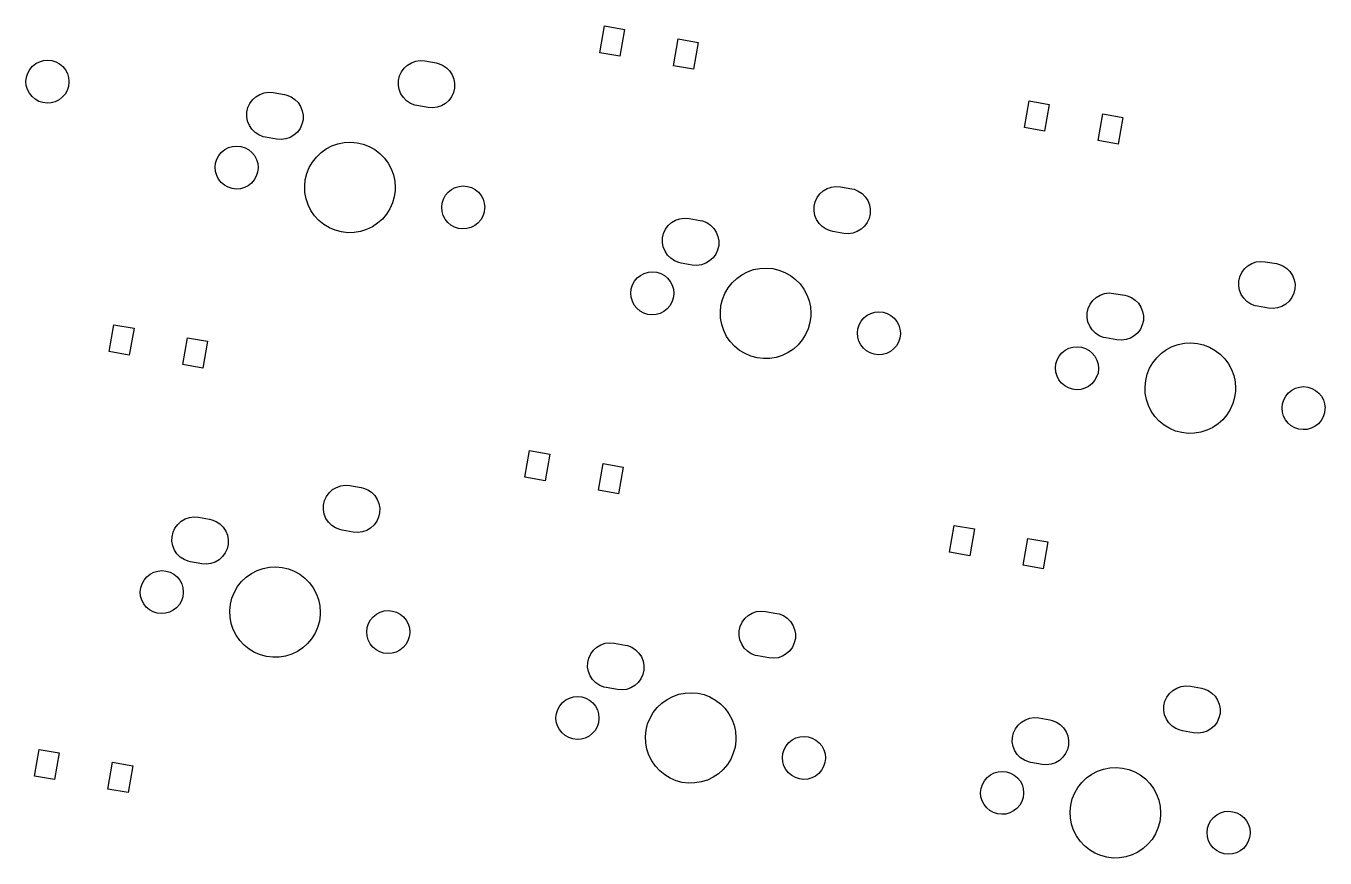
# Model space of a CAD drawing. Extents: x -73 to 324, y -180 to -25.
# Drawn here: x 84.2 to 141.6, y -139.7 to -102.9 of the extents above; entities that cross this region are included whole.
import ezdxf

# ---------------------------------------------------------------- set-up
doc = ezdxf.new("R2010")
doc.units = 0
doc.layers.add('BLACK', color=7, linetype='CONTINUOUS')

msp = doc.modelspace()

# ---------------------------------------------------------------- linework, layer by layer
at = {"layer": 'BLACK', "linetype": 'CONTINUOUS'}
for p, q in [((109.54, -104.093), (109.748, -102.911)), ((109.748, -102.911), (110.634, -103.067)), ((110.634, -103.067), (110.426, -104.249)), ((112.79, -104.666), (112.998, -103.484)), ((112.998, -103.484), (113.884, -103.64)), ((113.884, -103.64), (113.676, -104.822)), ((84.7831, -104.49), (84.961, -104.438)), ((84.961, -104.438), (85.1456, -104.421)), ((85.1456, -104.421), (85.33, -104.44)), ((85.33, -104.44), (85.5071, -104.495)), ((101.409, -104.469), (101.609, -104.443)), ((101.609, -104.443), (101.811, -104.458)), ((110.426, -104.249), (109.54, -104.093)), ((84.2097, -105.173), (84.2658, -104.997)), ((84.2658, -104.997), (84.3551, -104.834)), ((84.3551, -104.834), (84.4743, -104.692)), ((84.4743, -104.692), (84.6188, -104.576)), ((84.6188, -104.576), (84.7831, -104.49)), ((85.5071, -104.495), (85.6702, -104.583)), ((85.6702, -104.583), (85.8131, -104.701)), ((85.8131, -104.701), (85.9303, -104.845)), ((85.9303, -104.845), (86.0173, -105.009)), ((86.0173, -105.009), (86.0709, -105.186)), ((100.69, -105.121), (100.775, -104.937)), ((100.775, -104.937), (100.894, -104.774)), ((100.894, -104.774), (101.044, -104.638)), ((101.044, -104.638), (101.218, -104.535)), ((101.218, -104.535), (101.409, -104.469)), ((101.811, -104.458), (102.303, -104.545)), ((102.303, -104.545), (102.405, -104.568)), ((102.405, -104.568), (102.593, -104.643)), ((102.593, -104.643), (102.762, -104.755)), ((102.762, -104.755), (102.904, -104.898)), ((102.904, -104.898), (103.016, -105.066)), ((113.676, -104.822), (112.79, -104.666)), ((84.1891, -105.358), (84.2097, -105.173)), ((84.2046, -105.542), (84.1891, -105.358)), ((84.2557, -105.721), (84.2046, -105.542)), ((86.0654, -105.581), (86.0069, -105.757)), ((86.0886, -105.397), (86.0654, -105.581)), ((86.0709, -105.186), (86.089, -105.371)), ((86.089, -105.371), (86.0886, -105.397)), ((100.64, -105.52), (100.645, -105.317)), ((100.676, -105.718), (100.64, -105.52)), ((100.645, -105.317), (100.69, -105.121)), ((103.016, -105.066), (103.091, -105.254)), ((103.091, -105.254), (103.127, -105.453)), ((103.127, -105.453), (103.122, -105.655)), ((84.3404, -105.885), (84.2557, -105.721)), ((84.4556, -106.031), (84.3404, -105.885)), ((84.5968, -106.151), (84.4556, -106.031)), ((84.7587, -106.241), (84.5968, -106.151)), ((85.7941, -106.059), (85.648, -106.173)), ((85.9153, -105.918), (85.7941, -106.059)), ((86.0069, -105.757), (85.9153, -105.918)), ((94.1994, -106.172), (94.3491, -106.037)), ((94.3491, -106.037), (94.5231, -105.934)), ((94.5231, -105.934), (94.7142, -105.868)), ((94.7142, -105.868), (94.9146, -105.842)), ((94.9146, -105.842), (95.1162, -105.857)), ((95.1162, -105.857), (95.6086, -105.944)), ((95.6086, -105.944), (95.7106, -105.967)), ((95.7106, -105.967), (95.8982, -106.042)), ((95.8982, -106.042), (96.067, -106.153)), ((96.067, -106.153), (96.2099, -106.296)), ((100.751, -105.906), (100.676, -105.718)), ((100.862, -106.075), (100.751, -105.906)), ((101.005, -106.218), (100.862, -106.075)), ((102.992, -106.036), (102.873, -106.199)), ((103.076, -105.852), (102.992, -106.036)), ((103.122, -105.655), (103.076, -105.852)), ((84.935, -106.299), (84.7587, -106.241)), ((85.1191, -106.321), (84.935, -106.299)), ((85.304, -106.306), (85.1191, -106.321)), ((85.4825, -106.257), (85.304, -106.306)), ((85.648, -106.173), (85.4825, -106.257)), ((93.9455, -106.918), (93.9504, -106.716)), ((93.9504, -106.716), (93.9959, -106.519)), ((93.9959, -106.519), (94.08, -106.336)), ((94.08, -106.336), (94.1994, -106.172)), ((96.2099, -106.296), (96.3211, -106.465)), ((96.3211, -106.465), (96.3962, -106.653)), ((96.3962, -106.653), (96.432, -106.852)), ((101.174, -106.329), (101.005, -106.218)), ((101.361, -106.404), (101.174, -106.329)), ((101.463, -106.428), (101.361, -106.404)), ((101.956, -106.514), (101.463, -106.428)), ((102.157, -106.529), (101.956, -106.514)), ((102.358, -106.503), (102.157, -106.529)), ((102.549, -106.437), (102.358, -106.503)), ((102.723, -106.335), (102.549, -106.437)), ((102.873, -106.199), (102.723, -106.335)), ((128.3, -107.401), (128.509, -106.219)), ((128.509, -106.219), (129.395, -106.375)), ((129.395, -106.375), (129.187, -107.557)), ((93.9813, -107.117), (93.9455, -106.918)), ((94.0563, -107.305), (93.9813, -107.117)), ((94.1676, -107.474), (94.0563, -107.305)), ((96.3816, -107.251), (96.2975, -107.434)), ((96.4271, -107.054), (96.3816, -107.251)), ((96.432, -106.852), (96.4271, -107.054)), ((131.55, -107.974), (131.758, -106.792)), ((131.758, -106.792), (132.645, -106.948)), ((132.645, -106.948), (132.436, -108.13)), ((94.3105, -107.616), (94.1676, -107.474)), ((94.4792, -107.728), (94.3105, -107.616)), ((94.6669, -107.803), (94.4792, -107.728)), ((94.7689, -107.826), (94.6669, -107.803)), ((95.2613, -107.913), (94.7689, -107.826)), ((95.8544, -107.836), (95.6633, -107.902)), ((96.0284, -107.733), (95.8544, -107.836)), ((96.1781, -107.597), (96.0284, -107.733)), ((96.2975, -107.434), (96.1781, -107.597)), ((129.187, -107.557), (128.3, -107.401)), ((92.8323, -108.487), (92.9768, -108.371)), ((92.9768, -108.371), (93.1411, -108.285)), ((93.1411, -108.285), (93.319, -108.233)), ((93.319, -108.233), (93.5036, -108.216)), ((93.5036, -108.216), (93.688, -108.235)), ((93.688, -108.235), (93.8651, -108.29)), ((93.8651, -108.29), (94.0282, -108.378)), ((94.0282, -108.378), (94.1711, -108.496)), ((95.4629, -107.928), (95.2613, -107.913)), ((95.6633, -107.902), (95.4629, -107.928)), ((97.2249, -108.507), (97.4548, -108.343)), ((97.4548, -108.343), (97.7055, -108.212)), ((97.7055, -108.212), (97.972, -108.119)), ((97.972, -108.119), (98.2491, -108.064)), ((98.2491, -108.064), (98.5312, -108.048)), ((98.5312, -108.048), (98.8127, -108.073)), ((98.8127, -108.073), (99.0879, -108.136)), ((99.0879, -108.136), (99.3513, -108.238)), ((99.3513, -108.238), (99.5978, -108.376)), ((99.5978, -108.376), (99.8224, -108.548)), ((132.436, -108.13), (131.55, -107.974)), ((92.5471, -109.153), (92.5677, -108.968)), ((92.5677, -108.968), (92.6238, -108.792)), ((92.6238, -108.792), (92.7131, -108.629)), ((92.7131, -108.629), (92.8323, -108.487)), ((94.1711, -108.496), (94.2882, -108.64)), ((94.2882, -108.64), (94.3753, -108.804)), ((94.3753, -108.804), (94.4289, -108.981)), ((94.4289, -108.981), (94.447, -109.166)), ((96.7037, -109.168), (96.8456, -108.924)), ((96.8456, -108.924), (97.0205, -108.702)), ((97.0205, -108.702), (97.2249, -108.507)), ((99.8224, -108.548), (100.021, -108.749)), ((100.021, -108.749), (100.188, -108.976)), ((100.188, -108.976), (100.323, -109.225)), ((92.5626, -109.337), (92.5471, -109.153)), ((92.6137, -109.516), (92.5626, -109.337)), ((92.6984, -109.68), (92.6137, -109.516)), ((94.3648, -109.552), (94.2733, -109.713)), ((94.4234, -109.376), (94.3648, -109.552)), ((94.4466, -109.192), (94.4234, -109.376)), ((94.447, -109.166), (94.4466, -109.192)), ((96.5296, -109.704), (96.5977, -109.43)), ((96.5977, -109.43), (96.7037, -109.168)), ((100.323, -109.225), (100.42, -109.49)), ((100.42, -109.49), (100.48, -109.766)), ((92.8136, -109.826), (92.6984, -109.68)), ((92.9548, -109.946), (92.8136, -109.826)), ((93.1166, -110.036), (92.9548, -109.946)), ((93.293, -110.094), (93.1166, -110.036)), ((93.4771, -110.116), (93.293, -110.094)), ((93.6619, -110.101), (93.4771, -110.116)), ((93.8405, -110.052), (93.6619, -110.101)), ((94.006, -109.968), (93.8405, -110.052)), ((94.1521, -109.854), (94.006, -109.968)), ((94.2733, -109.713), (94.1521, -109.854)), ((96.5008, -109.985), (96.5296, -109.704)), ((96.5119, -110.267), (96.5008, -109.985)), ((100.496, -110.174), (100.458, -110.454)), ((100.48, -109.766), (100.5, -110.048)), ((100.5, -110.048), (100.496, -110.174)), ((102.838, -110.251), (102.982, -110.135)), ((102.982, -110.135), (103.147, -110.049)), ((103.147, -110.049), (103.325, -109.997)), ((103.325, -109.997), (103.509, -109.98)), ((103.509, -109.98), (103.694, -109.999)), ((103.694, -109.999), (103.871, -110.054)), ((103.871, -110.054), (104.034, -110.143)), ((104.034, -110.143), (104.177, -110.261)), ((119.407, -110.197), (119.581, -110.094)), ((119.581, -110.094), (119.772, -110.028)), ((119.772, -110.028), (119.973, -110.002)), ((119.973, -110.002), (120.174, -110.017)), ((120.174, -110.017), (120.667, -110.104)), ((120.667, -110.104), (120.769, -110.128)), ((120.769, -110.128), (120.956, -110.203)), ((96.5626, -110.545), (96.5119, -110.267)), ((96.652, -110.813), (96.5626, -110.545)), ((100.382, -110.725), (100.267, -110.984)), ((100.458, -110.454), (100.382, -110.725)), ((102.553, -110.917), (102.573, -110.733)), ((102.573, -110.733), (102.629, -110.556)), ((102.629, -110.556), (102.719, -110.393)), ((102.719, -110.393), (102.838, -110.251)), ((104.177, -110.261), (104.294, -110.404)), ((104.294, -110.404), (104.381, -110.568)), ((104.381, -110.568), (104.435, -110.746)), ((104.435, -110.746), (104.453, -110.93)), ((119.009, -110.877), (119.054, -110.68)), ((119.054, -110.68), (119.138, -110.496)), ((119.138, -110.496), (119.258, -110.333)), ((119.258, -110.333), (119.407, -110.197)), ((120.956, -110.203), (121.125, -110.314)), ((121.125, -110.314), (121.268, -110.457)), ((121.268, -110.457), (121.379, -110.626)), ((121.379, -110.626), (121.454, -110.813)), ((96.7783, -111.066), (96.652, -110.813)), ((96.9389, -111.298), (96.7783, -111.066)), ((97.1307, -111.506), (96.9389, -111.298)), ((100.118, -111.224), (99.936, -111.44)), ((100.267, -110.984), (100.118, -111.224)), ((102.568, -111.102), (102.553, -110.917)), ((102.619, -111.28), (102.568, -111.102)), ((102.704, -111.445), (102.619, -111.28)), ((104.37, -111.316), (104.279, -111.478)), ((104.429, -111.141), (104.37, -111.316)), ((104.452, -110.957), (104.429, -111.141)), ((104.453, -110.93), (104.452, -110.957)), ((119.004, -111.079), (119.009, -110.877)), ((119.039, -111.278), (119.004, -111.079)), ((119.115, -111.465), (119.039, -111.278)), ((121.485, -111.214), (121.44, -111.411)), ((121.454, -110.813), (121.49, -111.012)), ((121.49, -111.012), (121.485, -111.214)), ((97.3498, -111.684), (97.1307, -111.506)), ((97.5918, -111.83), (97.3498, -111.684)), ((97.852, -111.94), (97.5918, -111.83)), ((99.4907, -111.785), (99.236, -111.908)), ((99.7256, -111.628), (99.4907, -111.785)), ((99.936, -111.44), (99.7256, -111.628)), ((102.819, -111.59), (102.704, -111.445)), ((102.96, -111.71), (102.819, -111.59)), ((103.122, -111.801), (102.96, -111.71)), ((103.299, -111.858), (103.122, -111.801)), ((103.483, -111.88), (103.299, -111.858)), ((103.668, -111.866), (103.483, -111.88)), ((103.846, -111.816), (103.668, -111.866)), ((104.012, -111.732), (103.846, -111.816)), ((104.158, -111.618), (104.012, -111.732)), ((104.279, -111.478), (104.158, -111.618)), ((112.36, -112.079), (112.444, -111.895)), ((112.444, -111.895), (112.563, -111.732)), ((112.563, -111.732), (112.713, -111.596)), ((112.713, -111.596), (112.887, -111.493)), ((112.887, -111.493), (113.078, -111.427)), ((113.078, -111.427), (113.278, -111.401)), ((113.278, -111.401), (113.48, -111.416)), ((113.48, -111.416), (113.972, -111.503)), ((113.972, -111.503), (114.074, -111.526)), ((114.074, -111.526), (114.262, -111.601)), ((114.262, -111.601), (114.431, -111.713)), ((114.431, -111.713), (114.574, -111.856)), ((114.574, -111.856), (114.685, -112.024)), ((119.226, -111.634), (119.115, -111.465)), ((119.369, -111.777), (119.226, -111.634)), ((119.537, -111.888), (119.369, -111.777)), ((119.725, -111.963), (119.537, -111.888)), ((121.087, -111.894), (120.913, -111.997)), ((121.236, -111.758), (121.087, -111.894)), ((121.356, -111.595), (121.236, -111.758)), ((121.44, -111.411), (121.356, -111.595)), ((98.125, -112.013), (97.852, -111.94)), ((98.4056, -112.046), (98.125, -112.013)), ((98.688, -112.039), (98.4056, -112.046)), ((98.9667, -111.993), (98.688, -112.039)), ((99.236, -111.908), (98.9667, -111.993)), ((112.309, -112.478), (112.314, -112.275)), ((112.345, -112.676), (112.309, -112.478)), ((112.314, -112.275), (112.36, -112.079)), ((114.685, -112.024), (114.76, -112.212)), ((114.76, -112.212), (114.796, -112.411)), ((114.796, -112.411), (114.791, -112.613)), ((119.827, -111.987), (119.725, -111.963)), ((120.32, -112.074), (119.827, -111.987)), ((120.521, -112.088), (120.32, -112.074)), ((120.722, -112.062), (120.521, -112.088)), ((120.913, -111.997), (120.722, -112.062)), ((112.42, -112.864), (112.345, -112.676)), ((112.531, -113.033), (112.42, -112.864)), ((112.674, -113.176), (112.531, -113.033)), ((114.661, -112.994), (114.542, -113.157)), ((114.745, -112.81), (114.661, -112.994)), ((114.791, -112.613), (114.745, -112.81)), ((112.843, -113.287), (112.674, -113.176)), ((113.031, -113.362), (112.843, -113.287)), ((113.133, -113.386), (113.031, -113.362)), ((113.625, -113.472), (113.133, -113.386)), ((113.826, -113.487), (113.625, -113.472)), ((114.027, -113.461), (113.826, -113.487)), ((114.218, -113.395), (114.027, -113.461)), ((114.392, -113.293), (114.218, -113.395)), ((114.542, -113.157), (114.392, -113.293)), ((116.336, -113.678), (116.613, -113.623)), ((116.613, -113.623), (116.895, -113.607)), ((116.895, -113.607), (117.176, -113.632)), ((138.018, -113.641), (138.168, -113.505)), ((138.168, -113.505), (138.342, -113.402)), ((138.342, -113.402), (138.533, -113.336)), ((138.533, -113.336), (138.733, -113.31)), ((138.733, -113.31), (138.935, -113.325)), ((138.935, -113.325), (139.427, -113.412)), ((139.427, -113.412), (139.529, -113.436)), ((139.529, -113.436), (139.717, -113.511)), ((139.717, -113.511), (139.886, -113.622)), ((139.886, -113.622), (140.029, -113.765)), ((110.987, -114.351), (111.077, -114.188)), ((111.077, -114.188), (111.196, -114.046)), ((111.196, -114.046), (111.34, -113.93)), ((111.34, -113.93), (111.505, -113.844)), ((111.505, -113.844), (111.683, -113.792)), ((111.683, -113.792), (111.867, -113.775)), ((111.867, -113.775), (112.052, -113.795)), ((112.052, -113.795), (112.229, -113.849)), ((112.229, -113.849), (112.392, -113.938)), ((112.392, -113.938), (112.535, -114.056)), ((112.535, -114.056), (112.652, -114.199)), ((112.652, -114.199), (112.739, -114.363)), ((115.384, -114.261), (115.589, -114.066)), ((115.589, -114.066), (115.818, -113.902)), ((115.818, -113.902), (116.069, -113.772)), ((116.069, -113.772), (116.336, -113.678)), ((117.176, -113.632), (117.451, -113.696)), ((117.451, -113.696), (117.715, -113.798)), ((117.715, -113.798), (117.961, -113.936)), ((117.961, -113.936), (118.186, -114.107)), ((118.186, -114.107), (118.384, -114.308)), ((137.764, -114.387), (137.769, -114.185)), ((137.769, -114.185), (137.815, -113.988)), ((137.815, -113.988), (137.899, -113.804)), ((137.899, -113.804), (138.018, -113.641)), ((140.029, -113.765), (140.14, -113.934)), ((140.14, -113.934), (140.215, -114.121)), ((140.215, -114.121), (140.251, -114.32)), ((110.911, -114.712), (110.931, -114.528)), ((110.926, -114.897), (110.911, -114.712)), ((110.931, -114.528), (110.987, -114.351)), ((112.739, -114.363), (112.793, -114.541)), ((112.81, -114.752), (112.787, -114.936)), ((112.793, -114.541), (112.811, -114.725)), ((112.811, -114.725), (112.81, -114.752)), ((114.961, -114.989), (115.067, -114.727)), ((115.067, -114.727), (115.209, -114.483)), ((115.209, -114.483), (115.384, -114.261)), ((118.384, -114.308), (118.552, -114.536)), ((118.552, -114.536), (118.686, -114.784)), ((131.647, -114.801), (131.838, -114.735)), ((131.838, -114.735), (132.039, -114.709)), ((132.039, -114.709), (132.24, -114.724)), ((132.24, -114.724), (132.733, -114.811)), ((137.8, -114.586), (137.764, -114.387)), ((137.875, -114.773), (137.8, -114.586)), ((137.986, -114.942), (137.875, -114.773)), ((140.2, -114.719), (140.116, -114.903)), ((140.246, -114.522), (140.2, -114.719)), ((140.251, -114.32), (140.246, -114.522)), ((110.977, -115.075), (110.926, -114.897)), ((111.062, -115.24), (110.977, -115.075)), ((111.177, -115.385), (111.062, -115.24)), ((112.637, -115.273), (112.516, -115.413)), ((112.728, -115.111), (112.637, -115.273)), ((112.787, -114.936), (112.728, -115.111)), ((114.864, -115.544), (114.893, -115.263)), ((114.893, -115.263), (114.961, -114.989)), ((118.686, -114.784), (118.784, -115.049)), ((118.784, -115.049), (118.843, -115.325)), ((118.843, -115.325), (118.863, -115.607)), ((131.12, -115.387), (131.204, -115.203)), ((131.204, -115.203), (131.324, -115.04)), ((131.324, -115.04), (131.473, -114.904)), ((131.473, -114.904), (131.647, -114.801)), ((132.733, -114.811), (132.835, -114.834)), ((132.835, -114.834), (133.022, -114.909)), ((133.022, -114.909), (133.191, -115.021)), ((133.191, -115.021), (133.334, -115.164)), ((133.334, -115.164), (133.445, -115.332)), ((133.445, -115.332), (133.52, -115.52)), ((138.129, -115.085), (137.986, -114.942)), ((138.298, -115.196), (138.129, -115.085)), ((138.486, -115.271), (138.298, -115.196)), ((138.588, -115.295), (138.486, -115.271)), ((139.08, -115.382), (138.588, -115.295)), ((139.673, -115.305), (139.482, -115.37)), ((139.847, -115.202), (139.673, -115.305)), ((139.997, -115.066), (139.847, -115.202)), ((140.116, -114.903), (139.997, -115.066)), ((111.318, -115.505), (111.177, -115.385)), ((111.48, -115.596), (111.318, -115.505)), ((111.657, -115.653), (111.48, -115.596)), ((111.841, -115.675), (111.657, -115.653)), ((112.026, -115.661), (111.841, -115.675)), ((112.204, -115.611), (112.026, -115.661)), ((112.37, -115.527), (112.204, -115.611)), ((112.516, -115.413), (112.37, -115.527)), ((114.875, -115.827), (114.864, -115.544)), ((114.926, -116.105), (114.875, -115.827)), ((118.859, -115.733), (118.822, -116.013)), ((118.863, -115.607), (118.859, -115.733)), ((121.082, -115.953), (121.202, -115.811)), ((121.202, -115.811), (121.346, -115.694)), ((121.346, -115.694), (121.51, -115.609)), ((121.51, -115.609), (121.688, -115.556)), ((121.688, -115.556), (121.873, -115.539)), ((121.873, -115.539), (122.057, -115.559)), ((122.057, -115.559), (122.234, -115.614)), ((122.234, -115.614), (122.397, -115.702)), ((122.397, -115.702), (122.54, -115.82)), ((122.54, -115.82), (122.658, -115.964)), ((131.07, -115.786), (131.075, -115.583)), ((131.105, -115.984), (131.07, -115.786)), ((131.075, -115.583), (131.12, -115.387)), ((133.551, -115.921), (133.506, -116.118)), ((133.52, -115.52), (133.556, -115.719)), ((133.556, -115.719), (133.551, -115.921)), ((139.282, -115.396), (139.08, -115.382)), ((139.482, -115.37), (139.282, -115.396)), ((87.868, -117.294), (88.0764, -116.112)), ((88.0764, -116.112), (88.9627, -116.268)), ((88.9627, -116.268), (88.7544, -117.45)), ((115.016, -116.373), (114.926, -116.105)), ((115.142, -116.625), (115.016, -116.373)), ((118.745, -116.285), (118.631, -116.543)), ((118.822, -116.013), (118.745, -116.285)), ((120.916, -116.476), (120.937, -116.292)), ((120.932, -116.661), (120.916, -116.476)), ((120.937, -116.292), (120.993, -116.115)), ((120.993, -116.115), (121.082, -115.953)), ((122.658, -115.964), (122.745, -116.127)), ((122.745, -116.127), (122.798, -116.305)), ((122.798, -116.305), (122.816, -116.489)), ((122.816, -116.489), (122.816, -116.516)), ((131.181, -116.172), (131.105, -115.984)), ((131.292, -116.341), (131.181, -116.172)), ((131.435, -116.484), (131.292, -116.341)), ((131.603, -116.595), (131.435, -116.484)), ((133.302, -116.465), (133.153, -116.601)), ((133.422, -116.302), (133.302, -116.465)), ((133.506, -116.118), (133.422, -116.302)), ((91.1179, -117.867), (91.3263, -116.685)), ((91.3263, -116.685), (92.2126, -116.841)), ((92.2126, -116.841), (92.0042, -118.023)), ((115.303, -116.858), (115.142, -116.625)), ((115.494, -117.065), (115.303, -116.858)), ((115.713, -117.244), (115.494, -117.065)), ((118.3, -116.999), (118.089, -117.188)), ((118.481, -116.783), (118.3, -116.999)), ((118.631, -116.543), (118.481, -116.783)), ((120.983, -116.839), (120.932, -116.661)), ((121.068, -117.004), (120.983, -116.839)), ((121.183, -117.149), (121.068, -117.004)), ((122.643, -117.037), (122.521, -117.177)), ((122.734, -116.876), (122.643, -117.037)), ((122.793, -116.7), (122.734, -116.876)), ((122.816, -116.516), (122.793, -116.7)), ((131.791, -116.67), (131.603, -116.595)), ((131.893, -116.694), (131.791, -116.67)), ((132.386, -116.78), (131.893, -116.694)), ((132.587, -116.795), (132.386, -116.78)), ((132.788, -116.769), (132.587, -116.795)), ((132.979, -116.703), (132.788, -116.769)), ((133.153, -116.601), (132.979, -116.703)), ((134.83, -117.08), (135.096, -116.986)), ((135.096, -116.986), (135.373, -116.931)), ((135.373, -116.931), (135.655, -116.915)), ((135.655, -116.915), (135.937, -116.94)), ((135.937, -116.94), (136.212, -117.004)), ((136.212, -117.004), (136.476, -117.106)), ((88.7544, -117.45), (87.868, -117.294)), ((115.955, -117.389), (115.713, -117.244)), ((116.216, -117.499), (115.955, -117.389)), ((116.489, -117.572), (116.216, -117.499)), ((116.769, -117.605), (116.489, -117.572)), ((117.052, -117.598), (116.769, -117.605)), ((117.33, -117.552), (117.052, -117.598)), ((117.6, -117.467), (117.33, -117.552)), ((117.854, -117.344), (117.6, -117.467)), ((118.089, -117.188), (117.854, -117.344)), ((121.324, -117.269), (121.183, -117.149)), ((121.486, -117.36), (121.324, -117.269)), ((121.662, -117.417), (121.486, -117.36)), ((121.846, -117.439), (121.662, -117.417)), ((122.031, -117.425), (121.846, -117.439)), ((122.21, -117.375), (122.031, -117.425)), ((122.375, -117.291), (122.21, -117.375)), ((122.521, -117.177), (122.375, -117.291)), ((129.748, -117.659), (129.837, -117.496)), ((129.837, -117.496), (129.957, -117.354)), ((129.957, -117.354), (130.101, -117.238)), ((130.101, -117.238), (130.265, -117.152)), ((130.265, -117.152), (130.443, -117.1)), ((130.443, -117.1), (130.628, -117.083)), ((130.628, -117.083), (130.812, -117.102)), ((130.812, -117.102), (130.989, -117.157)), ((130.989, -117.157), (131.152, -117.246)), ((131.152, -117.246), (131.295, -117.364)), ((131.295, -117.364), (131.412, -117.507)), ((131.412, -117.507), (131.5, -117.671)), ((133.97, -117.791), (134.145, -117.569)), ((134.145, -117.569), (134.349, -117.374)), ((134.349, -117.374), (134.579, -117.21)), ((134.579, -117.21), (134.83, -117.08)), ((136.476, -117.106), (136.722, -117.244)), ((136.722, -117.244), (136.947, -117.415)), ((136.947, -117.415), (137.145, -117.616)), ((137.145, -117.616), (137.313, -117.844)), ((92.0042, -118.023), (91.1179, -117.867)), ((129.671, -118.02), (129.692, -117.836)), ((129.687, -118.205), (129.671, -118.02)), ((129.738, -118.383), (129.687, -118.205)), ((129.692, -117.836), (129.748, -117.659)), ((131.5, -117.671), (131.553, -117.849)), ((131.571, -118.06), (131.548, -118.244)), ((131.553, -117.849), (131.571, -118.033)), ((131.571, -118.033), (131.571, -118.06)), ((133.722, -118.297), (133.828, -118.035)), ((133.828, -118.035), (133.97, -117.791)), ((137.313, -117.844), (137.447, -118.092)), ((137.447, -118.092), (137.545, -118.357)), ((129.823, -118.548), (129.738, -118.383)), ((129.938, -118.693), (129.823, -118.548)), ((130.079, -118.813), (129.938, -118.693)), ((131.276, -118.721), (131.13, -118.835)), ((131.397, -118.581), (131.276, -118.721)), ((131.489, -118.419), (131.397, -118.581)), ((131.548, -118.244), (131.489, -118.419)), ((133.625, -118.852), (133.654, -118.571)), ((133.654, -118.571), (133.722, -118.297)), ((137.545, -118.357), (137.604, -118.633)), ((137.604, -118.633), (137.624, -118.915)), ((130.241, -118.904), (130.079, -118.813)), ((130.417, -118.961), (130.241, -118.904)), ((130.601, -118.983), (130.417, -118.961)), ((130.786, -118.969), (130.601, -118.983)), ((130.965, -118.919), (130.786, -118.969)), ((131.13, -118.835), (130.965, -118.919)), ((133.636, -119.135), (133.625, -118.852)), ((133.687, -119.413), (133.636, -119.135)), ((137.582, -119.321), (137.506, -119.593)), ((137.62, -119.041), (137.582, -119.321)), ((137.624, -118.915), (137.62, -119.041)), ((139.754, -119.423), (139.843, -119.261)), ((139.843, -119.261), (139.962, -119.119)), ((139.962, -119.119), (140.107, -119.002)), ((140.107, -119.002), (140.271, -118.917)), ((140.271, -118.917), (140.449, -118.864)), ((140.449, -118.864), (140.633, -118.847)), ((140.633, -118.847), (140.818, -118.867)), ((140.818, -118.867), (140.995, -118.922)), ((140.995, -118.922), (141.158, -119.01)), ((141.158, -119.01), (141.301, -119.128)), ((141.301, -119.128), (141.418, -119.272)), ((141.418, -119.272), (141.505, -119.435)), ((133.776, -119.681), (133.687, -119.413)), ((133.903, -119.933), (133.776, -119.681)), ((134.063, -120.166), (133.903, -119.933)), ((137.392, -119.851), (137.242, -120.091)), ((137.506, -119.593), (137.392, -119.851)), ((139.677, -119.784), (139.698, -119.6)), ((139.692, -119.969), (139.677, -119.784)), ((139.698, -119.6), (139.754, -119.423)), ((141.505, -119.435), (141.559, -119.613)), ((141.576, -119.824), (141.553, -120.008)), ((141.559, -119.613), (141.577, -119.797)), ((141.577, -119.797), (141.576, -119.824)), ((134.255, -120.373), (134.063, -120.166)), ((134.474, -120.552), (134.255, -120.373)), ((136.85, -120.496), (136.615, -120.652)), ((137.06, -120.307), (136.85, -120.496)), ((137.242, -120.091), (137.06, -120.307)), ((139.744, -120.147), (139.692, -119.969)), ((139.828, -120.312), (139.744, -120.147)), ((139.943, -120.457), (139.828, -120.312)), ((140.085, -120.577), (139.943, -120.457)), ((141.282, -120.485), (141.136, -120.599)), ((141.403, -120.345), (141.282, -120.485)), ((141.495, -120.184), (141.403, -120.345)), ((141.553, -120.008), (141.495, -120.184)), ((134.716, -120.697), (134.474, -120.552)), ((134.976, -120.807), (134.716, -120.697)), ((135.249, -120.88), (134.976, -120.807)), ((135.53, -120.913), (135.249, -120.88)), ((135.812, -120.906), (135.53, -120.913)), ((136.091, -120.86), (135.812, -120.906)), ((136.36, -120.775), (136.091, -120.86)), ((136.615, -120.652), (136.36, -120.775)), ((140.246, -120.668), (140.085, -120.577)), ((140.423, -120.725), (140.246, -120.668)), ((140.607, -120.747), (140.423, -120.725)), ((140.792, -120.733), (140.607, -120.747)), ((140.97, -120.683), (140.792, -120.733)), ((141.136, -120.599), (140.97, -120.683)), ((106.232, -122.853), (106.44, -121.671)), ((106.44, -121.671), (107.326, -121.828)), ((107.326, -121.828), (107.118, -123.009)), ((109.482, -123.426), (109.69, -122.244)), ((109.69, -122.244), (110.576, -122.401)), ((110.576, -122.401), (110.368, -123.582)), ((97.7357, -123.398), (97.9097, -123.296)), ((97.9097, -123.296), (98.1008, -123.23)), ((98.1008, -123.23), (98.3012, -123.204)), ((98.3012, -123.204), (98.5028, -123.219)), ((98.5028, -123.219), (98.9952, -123.305)), ((98.9952, -123.305), (99.0972, -123.329)), ((99.0972, -123.329), (99.2848, -123.404)), ((107.118, -123.009), (106.232, -122.853)), ((97.337, -124.078), (97.3825, -123.881)), ((97.3825, -123.881), (97.4666, -123.697)), ((97.4666, -123.697), (97.586, -123.534)), ((97.586, -123.534), (97.7357, -123.398)), ((99.2848, -123.404), (99.4536, -123.515)), ((99.4536, -123.515), (99.5965, -123.658)), ((99.5965, -123.658), (99.7077, -123.827)), ((99.7077, -123.827), (99.7828, -124.015)), ((110.368, -123.582), (109.482, -123.426)), ((97.3321, -124.28), (97.337, -124.078)), ((97.3679, -124.479), (97.3321, -124.28)), ((97.4429, -124.667), (97.3679, -124.479)), ((99.8137, -124.416), (99.7682, -124.612)), ((99.7828, -124.015), (99.8186, -124.213)), ((99.8186, -124.213), (99.8137, -124.416)), ((90.6879, -125.28), (90.772, -125.096)), ((90.772, -125.096), (90.8914, -124.933)), ((90.8914, -124.933), (91.0411, -124.797)), ((91.0411, -124.797), (91.2151, -124.694)), ((91.2151, -124.694), (91.4062, -124.629)), ((91.4062, -124.629), (91.6066, -124.603)), ((91.6066, -124.603), (91.8082, -124.617)), ((91.8082, -124.617), (92.3006, -124.704)), ((92.3006, -124.704), (92.4026, -124.728)), ((92.4026, -124.728), (92.5902, -124.803)), ((92.5902, -124.803), (92.759, -124.914)), ((92.759, -124.914), (92.9019, -125.057)), ((92.9019, -125.057), (93.0131, -125.226)), ((97.5542, -124.835), (97.4429, -124.667)), ((97.6971, -124.978), (97.5542, -124.835)), ((97.8658, -125.09), (97.6971, -124.978)), ((98.0535, -125.165), (97.8658, -125.09)), ((99.415, -125.095), (99.241, -125.198)), ((99.5647, -124.959), (99.415, -125.095)), ((99.6841, -124.796), (99.5647, -124.959)), ((99.7682, -124.612), (99.6841, -124.796)), ((124.992, -126.161), (125.201, -124.979)), ((125.201, -124.979), (126.087, -125.136)), ((90.6375, -125.679), (90.6424, -125.477)), ((90.6733, -125.878), (90.6375, -125.679)), ((90.6424, -125.477), (90.6879, -125.28)), ((93.0131, -125.226), (93.0882, -125.413)), ((93.0882, -125.413), (93.124, -125.612)), ((93.124, -125.612), (93.1191, -125.814)), ((98.1555, -125.188), (98.0535, -125.165)), ((98.6479, -125.275), (98.1555, -125.188)), ((98.8495, -125.29), (98.6479, -125.275)), ((99.0499, -125.264), (98.8495, -125.29)), ((99.241, -125.198), (99.0499, -125.264)), ((126.087, -125.136), (125.879, -126.317)), ((128.242, -126.734), (128.45, -125.552)), ((128.45, -125.552), (129.337, -125.709)), ((90.7483, -126.065), (90.6733, -125.878)), ((90.8596, -126.234), (90.7483, -126.065)), ((91.0025, -126.377), (90.8596, -126.234)), ((92.9895, -126.195), (92.8701, -126.358)), ((93.0736, -126.011), (92.9895, -126.195)), ((93.1191, -125.814), (93.0736, -126.011)), ((125.879, -126.317), (124.992, -126.161)), ((129.337, -125.709), (129.128, -126.89)), ((91.1712, -126.488), (91.0025, -126.377)), ((91.3589, -126.563), (91.1712, -126.488)), ((91.4609, -126.587), (91.3589, -126.563)), ((91.9533, -126.674), (91.4609, -126.587)), ((92.1549, -126.689), (91.9533, -126.674)), ((92.3553, -126.663), (92.1549, -126.689)), ((92.5464, -126.597), (92.3553, -126.663)), ((92.7204, -126.494), (92.5464, -126.597)), ((92.8701, -126.358), (92.7204, -126.494)), ((94.664, -126.879), (94.9411, -126.824)), ((94.9411, -126.824), (95.2232, -126.809)), ((95.2232, -126.809), (95.5047, -126.833)), ((129.128, -126.89), (128.242, -126.734)), ((89.3158, -127.552), (89.4051, -127.39)), ((89.4051, -127.39), (89.5243, -127.248)), ((89.5243, -127.248), (89.6688, -127.131)), ((89.6688, -127.131), (89.8331, -127.046)), ((89.8331, -127.046), (90.011, -126.993)), ((90.011, -126.993), (90.1956, -126.976)), ((90.1956, -126.976), (90.38, -126.996)), ((90.38, -126.996), (90.5571, -127.051)), ((90.5571, -127.051), (90.7202, -127.139)), ((90.7202, -127.139), (90.8631, -127.257)), ((90.8631, -127.257), (90.9802, -127.401)), ((90.9802, -127.401), (91.0673, -127.564)), ((93.7125, -127.463), (93.9169, -127.268)), ((93.9169, -127.268), (94.1468, -127.103)), ((94.1468, -127.103), (94.3975, -126.973)), ((94.3975, -126.973), (94.664, -126.879)), ((95.5047, -126.833), (95.7799, -126.897)), ((95.7799, -126.897), (96.0433, -126.999)), ((96.0433, -126.999), (96.2898, -127.137)), ((96.2898, -127.137), (96.5144, -127.308)), ((96.5144, -127.308), (96.7126, -127.51)), ((89.2391, -127.913), (89.2597, -127.729)), ((89.2546, -128.098), (89.2391, -127.913)), ((89.2597, -127.729), (89.3158, -127.552)), ((91.0673, -127.564), (91.1209, -127.742)), ((91.1386, -127.953), (91.1154, -128.137)), ((91.1209, -127.742), (91.139, -127.926)), ((91.139, -127.926), (91.1386, -127.953)), ((93.2897, -128.191), (93.3957, -127.929)), ((93.3957, -127.929), (93.5376, -127.684)), ((93.5376, -127.684), (93.7125, -127.463)), ((96.7126, -127.51), (96.8804, -127.737)), ((96.8804, -127.737), (97.0146, -127.986)), ((89.3057, -128.276), (89.2546, -128.098)), ((89.3904, -128.441), (89.3057, -128.276)), ((89.5056, -128.586), (89.3904, -128.441)), ((90.9653, -128.474), (90.8441, -128.614)), ((91.0568, -128.313), (90.9653, -128.474)), ((91.1154, -128.137), (91.0568, -128.313)), ((93.1928, -128.746), (93.2216, -128.465)), ((93.2216, -128.465), (93.2897, -128.191)), ((97.0146, -127.986), (97.1124, -128.251)), ((97.1124, -128.251), (97.1718, -128.527)), ((97.1718, -128.527), (97.1918, -128.809)), ((89.6468, -128.707), (89.5056, -128.586)), ((89.8086, -128.797), (89.6468, -128.707)), ((89.985, -128.854), (89.8086, -128.797)), ((90.1691, -128.876), (89.985, -128.854)), ((90.3539, -128.862), (90.1691, -128.876)), ((90.5325, -128.812), (90.3539, -128.862)), ((90.698, -128.729), (90.5325, -128.812)), ((90.8441, -128.614), (90.698, -128.729)), ((93.2039, -129.028), (93.1928, -128.746)), ((93.2546, -129.306), (93.2039, -129.028)), ((97.1878, -128.934), (97.1502, -129.214)), ((97.1918, -128.809), (97.1878, -128.934)), ((99.4108, -129.154), (99.5299, -129.012)), ((99.5299, -129.012), (99.6744, -128.896)), ((99.6744, -128.896), (99.8387, -128.81)), ((99.8387, -128.81), (100.017, -128.758)), ((100.017, -128.758), (100.201, -128.741)), ((100.201, -128.741), (100.386, -128.76)), ((100.386, -128.76), (100.563, -128.815)), ((100.563, -128.815), (100.726, -128.903)), ((100.726, -128.903), (100.869, -129.021)), ((100.869, -129.021), (100.986, -129.165)), ((115.83, -129.257), (115.95, -129.094)), ((115.95, -129.094), (116.099, -128.958)), ((116.099, -128.958), (116.273, -128.855)), ((116.273, -128.855), (116.464, -128.789)), ((116.464, -128.789), (116.665, -128.763)), ((116.665, -128.763), (116.866, -128.778)), ((116.866, -128.778), (117.359, -128.865)), ((117.359, -128.865), (117.461, -128.888)), ((117.461, -128.888), (117.648, -128.963)), ((117.648, -128.963), (117.817, -129.075)), ((117.817, -129.075), (117.96, -129.217)), ((93.344, -129.574), (93.2546, -129.306)), ((93.4703, -129.827), (93.344, -129.574)), ((97.0736, -129.486), (96.9593, -129.744)), ((97.1502, -129.214), (97.0736, -129.486)), ((99.2447, -129.677), (99.2654, -129.493)), ((99.2602, -129.862), (99.2447, -129.677)), ((99.2654, -129.493), (99.3214, -129.316)), ((99.3214, -129.316), (99.4108, -129.154)), ((100.986, -129.165), (101.073, -129.329)), ((101.073, -129.329), (101.127, -129.506)), ((101.127, -129.506), (101.145, -129.691)), ((101.145, -129.691), (101.144, -129.717)), ((115.696, -129.839), (115.701, -129.637)), ((115.701, -129.637), (115.746, -129.44)), ((115.746, -129.44), (115.83, -129.257)), ((117.96, -129.217), (118.071, -129.386)), ((118.071, -129.386), (118.146, -129.574)), ((118.146, -129.574), (118.182, -129.773)), ((93.6309, -130.059), (93.4703, -129.827)), ((93.8227, -130.266), (93.6309, -130.059)), ((94.0418, -130.445), (93.8227, -130.266)), ((96.628, -130.2), (96.4176, -130.389)), ((96.8098, -129.984), (96.628, -130.2)), ((96.9593, -129.744), (96.8098, -129.984)), ((99.3113, -130.04), (99.2602, -129.862)), ((99.3961, -130.205), (99.3113, -130.04)), ((99.5112, -130.351), (99.3961, -130.205)), ((100.971, -130.238), (100.85, -130.379)), ((101.062, -130.077), (100.971, -130.238)), ((101.121, -129.901), (101.062, -130.077)), ((101.144, -129.717), (101.121, -129.901)), ((109.405, -130.357), (109.579, -130.254)), ((109.579, -130.254), (109.77, -130.188)), ((109.77, -130.188), (109.97, -130.162)), ((109.97, -130.162), (110.172, -130.177)), ((110.172, -130.177), (110.664, -130.263)), ((110.664, -130.263), (110.766, -130.287)), ((115.731, -130.038), (115.696, -129.839)), ((115.807, -130.226), (115.731, -130.038)), ((115.918, -130.395), (115.807, -130.226)), ((118.132, -130.172), (118.048, -130.356)), ((118.177, -129.975), (118.132, -130.172)), ((118.182, -129.773), (118.177, -129.975)), ((94.2838, -130.591), (94.0418, -130.445)), ((94.544, -130.701), (94.2838, -130.591)), ((94.817, -130.773), (94.544, -130.701)), ((95.0976, -130.806), (94.817, -130.773)), ((95.38, -130.8), (95.0976, -130.806)), ((95.6587, -130.753), (95.38, -130.8)), ((95.928, -130.668), (95.6587, -130.753)), ((96.1827, -130.546), (95.928, -130.668)), ((96.4176, -130.389), (96.1827, -130.546)), ((99.6524, -130.471), (99.5112, -130.351)), ((99.8143, -130.561), (99.6524, -130.471)), ((99.9906, -130.619), (99.8143, -130.561)), ((100.175, -130.64), (99.9906, -130.619)), ((100.36, -130.626), (100.175, -130.64)), ((100.538, -130.576), (100.36, -130.626)), ((100.704, -130.493), (100.538, -130.576)), ((100.85, -130.379), (100.704, -130.493)), ((109.006, -131.036), (109.052, -130.839)), ((109.052, -130.839), (109.136, -130.655)), ((109.136, -130.655), (109.255, -130.492)), ((109.255, -130.492), (109.405, -130.357)), ((110.766, -130.287), (110.954, -130.362)), ((110.954, -130.362), (111.123, -130.473)), ((111.123, -130.473), (111.266, -130.616)), ((111.266, -130.616), (111.377, -130.785)), ((111.377, -130.785), (111.452, -130.973)), ((116.061, -130.538), (115.918, -130.395)), ((116.229, -130.649), (116.061, -130.538)), ((116.417, -130.724), (116.229, -130.649)), ((116.519, -130.747), (116.417, -130.724)), ((117.012, -130.834), (116.519, -130.747)), ((117.213, -130.849), (117.012, -130.834)), ((117.414, -130.823), (117.213, -130.849)), ((117.605, -130.757), (117.414, -130.823)), ((117.779, -130.654), (117.605, -130.757)), ((117.928, -130.519), (117.779, -130.654)), ((118.048, -130.356), (117.928, -130.519)), ((109.001, -131.238), (109.006, -131.036)), ((109.037, -131.437), (109.001, -131.238)), ((111.483, -131.374), (111.437, -131.57)), ((111.452, -130.973), (111.488, -131.172)), ((111.488, -131.172), (111.483, -131.374)), ((109.112, -131.625), (109.037, -131.437)), ((109.223, -131.793), (109.112, -131.625)), ((109.366, -131.936), (109.223, -131.793)), ((109.535, -132.048), (109.366, -131.936)), ((111.234, -131.917), (111.084, -132.053)), ((111.353, -131.754), (111.234, -131.917)), ((111.437, -131.57), (111.353, -131.754)), ((108.197, -132.605), (108.375, -132.553)), ((108.375, -132.553), (108.559, -132.536)), ((108.559, -132.536), (108.744, -132.555)), ((108.744, -132.555), (108.921, -132.61)), ((109.723, -132.123), (109.535, -132.048)), ((109.825, -132.146), (109.723, -132.123)), ((110.317, -132.233), (109.825, -132.146)), ((110.518, -132.248), (110.317, -132.233)), ((110.719, -132.222), (110.518, -132.248)), ((110.91, -132.156), (110.719, -132.222)), ((111.084, -132.053), (110.91, -132.156)), ((112.51, -132.663), (112.761, -132.532)), ((112.761, -132.532), (113.028, -132.439)), ((113.028, -132.439), (113.305, -132.384)), ((113.305, -132.384), (113.587, -132.368)), ((113.587, -132.368), (113.868, -132.392)), ((113.868, -132.392), (114.143, -132.456)), ((114.143, -132.456), (114.407, -132.558)), ((114.407, -132.558), (114.653, -132.696)), ((134.507, -132.748), (134.591, -132.565)), ((134.591, -132.565), (134.71, -132.402)), ((134.71, -132.402), (134.86, -132.266)), ((134.86, -132.266), (135.034, -132.163)), ((135.034, -132.163), (135.225, -132.097)), ((135.225, -132.097), (135.425, -132.071)), ((135.425, -132.071), (135.627, -132.086)), ((135.627, -132.086), (136.119, -132.173)), ((136.119, -132.173), (136.221, -132.196)), ((136.221, -132.196), (136.409, -132.271)), ((136.409, -132.271), (136.578, -132.383)), ((136.578, -132.383), (136.721, -132.525)), ((136.721, -132.525), (136.832, -132.694)), ((107.623, -133.288), (107.679, -133.111)), ((107.679, -133.111), (107.769, -132.949)), ((107.769, -132.949), (107.888, -132.807)), ((107.888, -132.807), (108.032, -132.691)), ((108.032, -132.691), (108.197, -132.605)), ((108.921, -132.61), (109.084, -132.698)), ((109.084, -132.698), (109.227, -132.816)), ((109.227, -132.816), (109.344, -132.96)), ((109.344, -132.96), (109.431, -133.124)), ((109.431, -133.124), (109.485, -133.301)), ((111.901, -133.244), (112.076, -133.022)), ((112.076, -133.022), (112.281, -132.827)), ((112.281, -132.827), (112.51, -132.663)), ((114.653, -132.696), (114.878, -132.868)), ((114.878, -132.868), (115.076, -133.069)), ((115.076, -133.069), (115.244, -133.296)), ((134.456, -133.147), (134.461, -132.945)), ((134.461, -132.945), (134.507, -132.748)), ((136.832, -132.694), (136.907, -132.882)), ((136.907, -132.882), (136.943, -133.081)), ((136.943, -133.081), (136.938, -133.283)), ((107.603, -133.472), (107.623, -133.288)), ((107.618, -133.657), (107.603, -133.472)), ((107.669, -133.835), (107.618, -133.657)), ((109.479, -133.696), (109.42, -133.872)), ((109.502, -133.512), (109.479, -133.696)), ((109.485, -133.301), (109.503, -133.486)), ((109.503, -133.486), (109.502, -133.512)), ((111.653, -133.75), (111.759, -133.488)), ((111.759, -133.488), (111.901, -133.244)), ((115.244, -133.296), (115.378, -133.545)), ((115.378, -133.545), (115.476, -133.81)), ((128.016, -133.8), (128.165, -133.665)), ((128.165, -133.665), (128.339, -133.562)), ((128.339, -133.562), (128.53, -133.496)), ((128.53, -133.496), (128.731, -133.47)), ((128.731, -133.47), (128.932, -133.485)), ((128.932, -133.485), (129.425, -133.571)), ((129.425, -133.571), (129.527, -133.595)), ((129.527, -133.595), (129.714, -133.67)), ((129.714, -133.67), (129.883, -133.781)), ((134.492, -133.346), (134.456, -133.147)), ((134.567, -133.534), (134.492, -133.346)), ((134.678, -133.703), (134.567, -133.534)), ((134.821, -133.846), (134.678, -133.703)), ((136.808, -133.664), (136.689, -133.827)), ((136.892, -133.48), (136.808, -133.664)), ((136.938, -133.283), (136.892, -133.48)), ((107.754, -134), (107.669, -133.835)), ((107.869, -134.146), (107.754, -134)), ((108.01, -134.266), (107.869, -134.146)), ((108.172, -134.356), (108.01, -134.266)), ((109.208, -134.174), (109.062, -134.288)), ((109.329, -134.033), (109.208, -134.174)), ((109.42, -133.872), (109.329, -134.033)), ((111.556, -134.305), (111.585, -134.024)), ((111.585, -134.024), (111.653, -133.75)), ((115.476, -133.81), (115.535, -134.086)), ((115.535, -134.086), (115.555, -134.368)), ((127.767, -134.344), (127.812, -134.147)), ((127.812, -134.147), (127.896, -133.963)), ((127.896, -133.963), (128.016, -133.8)), ((129.883, -133.781), (130.026, -133.924)), ((130.026, -133.924), (130.137, -134.093)), ((130.137, -134.093), (130.212, -134.281)), ((130.212, -134.281), (130.248, -134.479)), ((134.99, -133.957), (134.821, -133.846)), ((135.178, -134.032), (134.99, -133.957)), ((135.28, -134.055), (135.178, -134.032)), ((135.772, -134.142), (135.28, -134.055)), ((135.974, -134.157), (135.772, -134.142)), ((136.174, -134.131), (135.974, -134.157)), ((136.365, -134.065), (136.174, -134.131)), ((136.539, -133.962), (136.365, -134.065)), ((136.689, -133.827), (136.539, -133.962)), ((108.349, -134.414), (108.172, -134.356)), ((108.533, -134.435), (108.349, -134.414)), ((108.718, -134.421), (108.533, -134.435)), ((108.896, -134.371), (108.718, -134.421)), ((109.062, -134.288), (108.896, -134.371)), ((111.567, -134.587), (111.556, -134.305)), ((111.618, -134.865), (111.567, -134.587)), ((115.514, -134.773), (115.437, -135.045)), ((115.551, -134.493), (115.514, -134.773)), ((115.555, -134.368), (115.551, -134.493)), ((117.685, -134.876), (117.774, -134.713)), ((117.774, -134.713), (117.894, -134.571)), ((117.894, -134.571), (118.038, -134.455)), ((118.038, -134.455), (118.202, -134.369)), ((118.202, -134.369), (118.38, -134.317)), ((118.38, -134.317), (118.565, -134.3)), ((118.565, -134.3), (118.749, -134.319)), ((118.749, -134.319), (118.926, -134.374)), ((118.926, -134.374), (119.089, -134.462)), ((119.089, -134.462), (119.232, -134.581)), ((119.232, -134.581), (119.35, -134.724)), ((119.35, -134.724), (119.437, -134.888)), ((127.762, -134.546), (127.767, -134.344)), ((127.797, -134.745), (127.762, -134.546)), ((127.873, -134.933), (127.797, -134.745)), ((130.243, -134.682), (130.198, -134.878)), ((130.248, -134.479), (130.243, -134.682)), ((84.56, -136.054), (84.7684, -134.873)), ((84.7684, -134.873), (85.6547, -135.029)), ((85.6547, -135.029), (85.4464, -136.211)), ((111.708, -135.133), (111.618, -134.865)), ((111.834, -135.386), (111.708, -135.133)), ((111.995, -135.618), (111.834, -135.386)), ((115.323, -135.304), (115.173, -135.543)), ((115.437, -135.045), (115.323, -135.304)), ((117.608, -135.237), (117.629, -135.052)), ((117.624, -135.421), (117.608, -135.237)), ((117.675, -135.6), (117.624, -135.421)), ((117.629, -135.052), (117.685, -134.876)), ((119.437, -134.888), (119.49, -135.065)), ((119.508, -135.276), (119.485, -135.46)), ((119.49, -135.065), (119.508, -135.25)), ((119.508, -135.25), (119.508, -135.276)), ((127.984, -135.101), (127.873, -134.933)), ((128.127, -135.244), (127.984, -135.101)), ((128.295, -135.356), (128.127, -135.244)), ((128.483, -135.431), (128.295, -135.356)), ((128.585, -135.454), (128.483, -135.431)), ((129.845, -135.361), (129.671, -135.464)), ((129.994, -135.225), (129.845, -135.361)), ((130.114, -135.062), (129.994, -135.225)), ((130.198, -134.878), (130.114, -135.062)), ((87.8099, -136.627), (88.0183, -135.446)), ((88.0183, -135.446), (88.9046, -135.602)), ((88.9046, -135.602), (88.6962, -136.784)), ((112.186, -135.826), (111.995, -135.618)), ((112.405, -136.004), (112.186, -135.826)), ((112.647, -136.15), (112.405, -136.004)), ((114.781, -135.948), (114.546, -136.105)), ((114.992, -135.76), (114.781, -135.948)), ((115.173, -135.543), (114.992, -135.76)), ((117.76, -135.765), (117.675, -135.6)), ((117.875, -135.91), (117.76, -135.765)), ((118.016, -136.03), (117.875, -135.91)), ((119.213, -135.938), (119.067, -136.052)), ((119.335, -135.798), (119.213, -135.938)), ((119.426, -135.636), (119.335, -135.798)), ((119.485, -135.46), (119.426, -135.636)), ((126.649, -136.115), (126.793, -135.999)), ((126.793, -135.999), (126.957, -135.913)), ((126.957, -135.913), (127.135, -135.861)), ((127.135, -135.861), (127.32, -135.844)), ((127.32, -135.844), (127.504, -135.863)), ((127.504, -135.863), (127.681, -135.918)), ((127.681, -135.918), (127.844, -136.006)), ((127.844, -136.006), (127.987, -136.124)), ((129.078, -135.541), (128.585, -135.454)), ((129.279, -135.556), (129.078, -135.541)), ((129.48, -135.53), (129.279, -135.556)), ((129.671, -135.464), (129.48, -135.53)), ((131.041, -136.135), (131.271, -135.971)), ((131.271, -135.971), (131.522, -135.84)), ((131.522, -135.84), (131.788, -135.747)), ((131.788, -135.747), (132.065, -135.692)), ((132.065, -135.692), (132.347, -135.676)), ((132.347, -135.676), (132.629, -135.7)), ((132.629, -135.7), (132.904, -135.764)), ((132.904, -135.764), (133.168, -135.866)), ((133.168, -135.866), (133.414, -136.004)), ((133.414, -136.004), (133.639, -136.176)), ((85.4464, -136.211), (84.56, -136.054)), ((112.908, -136.26), (112.647, -136.15)), ((113.181, -136.332), (112.908, -136.26)), ((113.461, -136.366), (113.181, -136.332)), ((113.744, -136.359), (113.461, -136.366)), ((114.022, -136.313), (113.744, -136.359)), ((114.292, -136.227), (114.022, -136.313)), ((114.546, -136.105), (114.292, -136.227)), ((118.178, -136.12), (118.016, -136.03)), ((118.354, -136.178), (118.178, -136.12)), ((118.538, -136.2), (118.354, -136.178)), ((118.723, -136.186), (118.538, -136.2)), ((118.902, -136.136), (118.723, -136.186)), ((119.067, -136.052), (118.902, -136.136)), ((126.384, -136.596), (126.44, -136.419)), ((126.44, -136.419), (126.529, -136.257)), ((126.529, -136.257), (126.649, -136.115)), ((127.987, -136.124), (128.104, -136.268)), ((128.104, -136.268), (128.192, -136.432)), ((128.192, -136.432), (128.245, -136.609)), ((130.52, -136.796), (130.662, -136.552)), ((130.662, -136.552), (130.837, -136.33)), ((130.837, -136.33), (131.041, -136.135)), ((133.639, -136.176), (133.837, -136.377)), ((133.837, -136.377), (134.005, -136.604)), ((88.6962, -136.784), (87.8099, -136.627)), ((126.363, -136.78), (126.384, -136.596)), ((126.379, -136.965), (126.363, -136.78)), ((126.43, -137.143), (126.379, -136.965)), ((126.515, -137.308), (126.43, -137.143)), ((128.24, -137.004), (128.181, -137.18)), ((128.263, -136.82), (128.24, -137.004)), ((128.245, -136.609), (128.263, -136.794)), ((128.263, -136.794), (128.263, -136.82)), ((130.346, -137.332), (130.414, -137.058)), ((130.414, -137.058), (130.52, -136.796)), ((134.005, -136.604), (134.139, -136.853)), ((134.139, -136.853), (134.237, -137.118)), ((134.237, -137.118), (134.296, -137.394)), ((126.63, -137.454), (126.515, -137.308)), ((126.771, -137.574), (126.63, -137.454)), ((126.933, -137.664), (126.771, -137.574)), ((127.109, -137.722), (126.933, -137.664)), ((127.293, -137.743), (127.109, -137.722)), ((127.478, -137.729), (127.293, -137.743)), ((127.657, -137.679), (127.478, -137.729)), ((127.822, -137.596), (127.657, -137.679)), ((127.968, -137.482), (127.822, -137.596)), ((128.089, -137.341), (127.968, -137.482)), ((128.181, -137.18), (128.089, -137.341)), ((130.317, -137.613), (130.346, -137.332)), ((130.328, -137.895), (130.317, -137.613)), ((134.296, -137.394), (134.316, -137.676)), ((134.316, -137.676), (134.312, -137.801)), ((136.799, -137.763), (136.963, -137.677)), ((136.963, -137.677), (137.141, -137.625)), ((137.141, -137.625), (137.325, -137.608)), ((137.325, -137.608), (137.51, -137.627)), ((137.51, -137.627), (137.687, -137.682)), ((137.687, -137.682), (137.85, -137.77)), ((130.379, -138.173), (130.328, -137.895)), ((130.468, -138.441), (130.379, -138.173)), ((134.274, -138.081), (134.198, -138.353)), ((134.312, -137.801), (134.274, -138.081)), ((136.39, -138.36), (136.446, -138.184)), ((136.446, -138.184), (136.535, -138.021)), ((136.535, -138.021), (136.654, -137.879)), ((136.654, -137.879), (136.799, -137.763)), ((137.85, -137.77), (137.993, -137.889)), ((137.993, -137.889), (138.11, -138.032)), ((138.11, -138.032), (138.197, -138.196)), ((138.197, -138.196), (138.251, -138.373)), ((130.595, -138.694), (130.468, -138.441)), ((130.755, -138.926), (130.595, -138.694)), ((133.934, -138.851), (133.752, -139.068)), ((134.084, -138.612), (133.934, -138.851)), ((134.198, -138.353), (134.084, -138.612)), ((136.369, -138.545), (136.39, -138.36)), ((136.384, -138.729), (136.369, -138.545)), ((136.436, -138.908), (136.384, -138.729)), ((138.245, -138.768), (138.187, -138.944)), ((138.268, -138.584), (138.245, -138.768)), ((138.251, -138.373), (138.269, -138.558)), ((138.269, -138.558), (138.268, -138.584)), ((130.947, -139.134), (130.755, -138.926)), ((131.166, -139.312), (130.947, -139.134)), ((131.408, -139.458), (131.166, -139.312)), ((133.307, -139.413), (133.052, -139.535)), ((133.542, -139.256), (133.307, -139.413)), ((133.752, -139.068), (133.542, -139.256)), ((136.52, -139.073), (136.436, -138.908)), ((136.635, -139.218), (136.52, -139.073)), ((136.777, -139.338), (136.635, -139.218)), ((136.938, -139.428), (136.777, -139.338)), ((137.115, -139.486), (136.938, -139.428)), ((137.662, -139.444), (137.484, -139.494)), ((137.828, -139.36), (137.662, -139.444)), ((137.974, -139.246), (137.828, -139.36)), ((138.095, -139.106), (137.974, -139.246)), ((138.187, -138.944), (138.095, -139.106)), ((131.668, -139.568), (131.408, -139.458)), ((131.941, -139.64), (131.668, -139.568)), ((132.222, -139.674), (131.941, -139.64)), ((132.504, -139.667), (132.222, -139.674)), ((132.783, -139.621), (132.504, -139.667)), ((133.052, -139.535), (132.783, -139.621)), ((137.299, -139.508), (137.115, -139.486)), ((137.484, -139.494), (137.299, -139.508))]:
    msp.add_line(p, q, dxfattribs=at)

doc.saveas('drawing.dxf')
